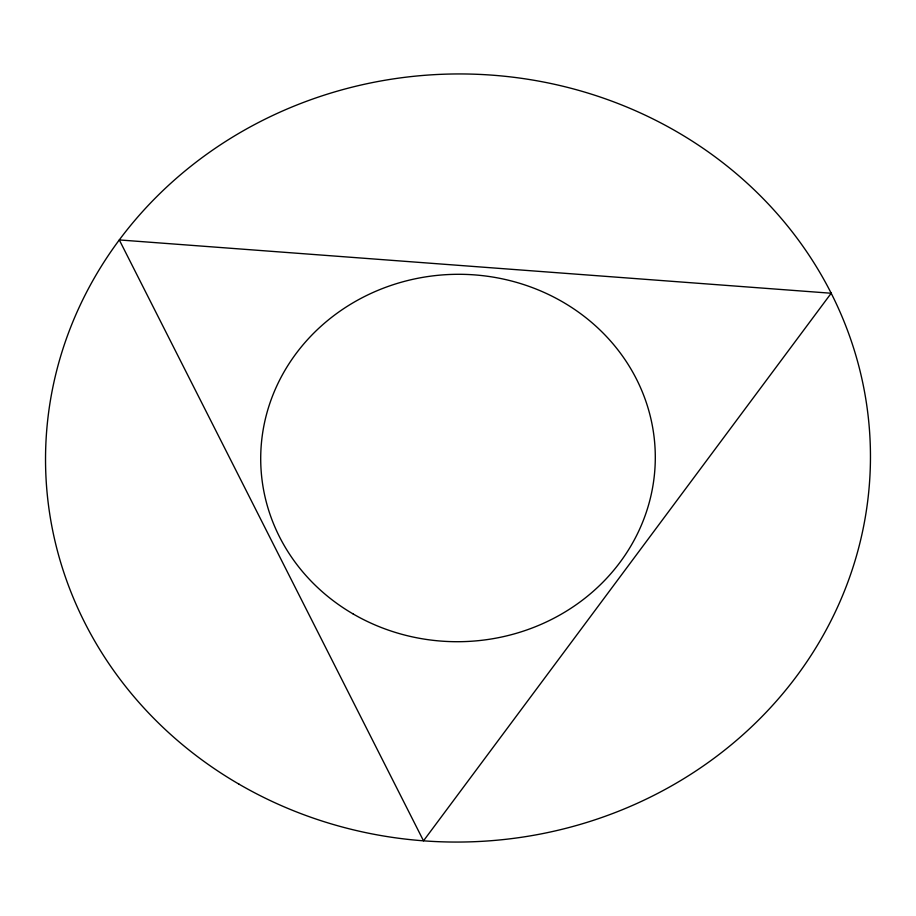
<?xml version="1.0" encoding="UTF-8"?>
<svg xmlns="http://www.w3.org/2000/svg" width="916" height="916" viewBox="0 0 916 916"><rect width="100%" height="100%" fill="white"/><g stroke="black" fill="none" stroke-linecap="round" stroke-linejoin="round"><path stroke-width="1.37" d="M831.19 293.246L423.513 840.819L119.298 239.935L831.19 293.246M353.244 614.018A197.306 183.704 -1.4 0 0 655.169 463.988A197.306 183.704 -1.4 0 0 365.587 295.994A197.306 183.704 -1.4 0 0 353.244 614.018M239.007 784.165A412.475 384.033 -1.4 0 0 870.189 470.526A412.475 384.033 -1.4 0 0 264.804 119.309A412.475 384.033 -1.4 0 0 239.007 784.165"/></g></svg>
